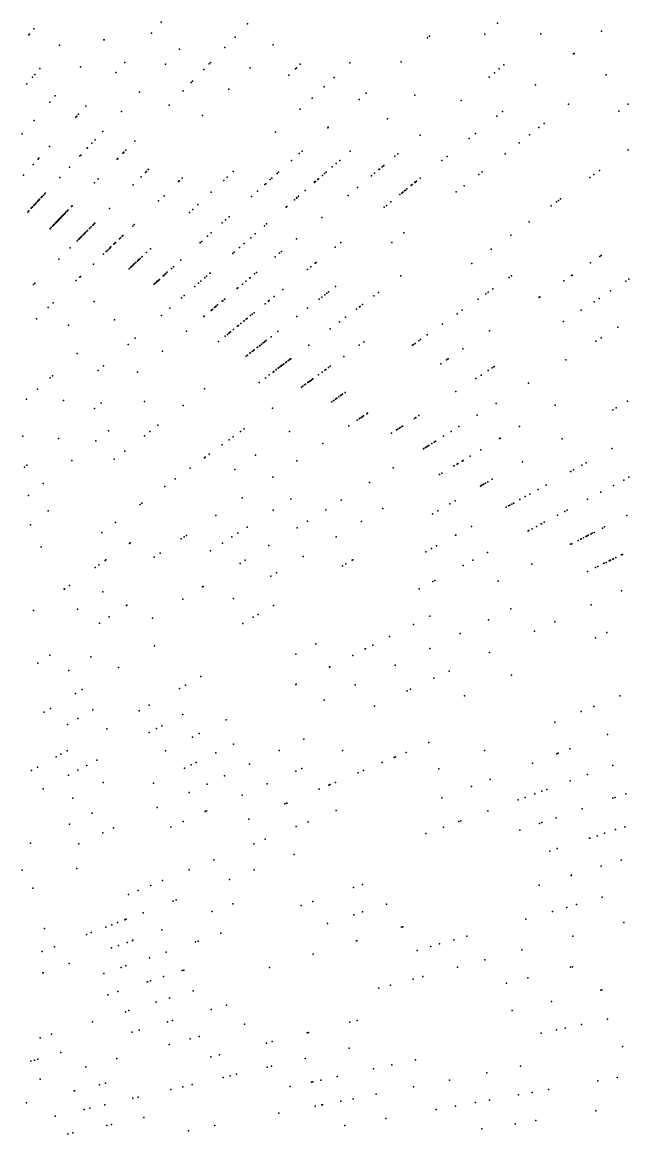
# Model space of a CAD drawing. Header units: metres. Extents: x -4327 to 4266, y -3886 to 3992.
# Drawn here: x 238 to 372.1, y 52.7 to 298.5 of the extents above; entities that cross this region are included whole.
import ezdxf

# ---------------------------------------------------------------- set-up
doc = ezdxf.new("R2010")
doc.units = ezdxf.units.M

msp = doc.modelspace()

# ---------------------------------------------------------------- linework, layer by layer
for p in [(268.75, 298.47, 2478.92), (287.85, 298.08, 2480.37), (343.09, 298.24, 2479.17), (239.43, 295.67, 2449.63), (239.58, 295.86, 2477.93), (240.53, 297.03, 2478.71), (266.59, 296.08, 2484.76), (285.06, 295.19, 2481.3), (327.64, 295.01, 2457.26), (328.03, 295.36, 2483.58), (340.29, 295.81, 2481.87), (352.66, 295.92, 2480.14), (366.14, 296.49, 2485.24), (246.2, 293.41, 2457.33), (256.05, 294.55, 2486.05), (256.09, 294.6, 2477.69), (272.79, 292.54, 2451.84), (282.81, 292.86, 2478.54), (293.5, 293.5, 2451.61), (359.92, 291.46, 2472.5), (360.03, 291.55, 2473.24), (241.85, 288.22, 2494.28), (250.9, 288.62, 2480.19), (260.71, 289.54, 2481.85), (269.66, 289.18, 2492.08), (278.14, 288.03, 2479.88), (279.36, 289.29, 2482.13), (279.61, 289.55, 2484.35), (288.38, 288.38, 2441.17), (298.4, 288.16, -34.36), (298.65, 288.41, -38.95), (299.48, 289.2, -34.48), (310.47, 289.52, 2482.72), (321.77, 289.72, 2483.29), (343.47, 288.2, 2483.35), (344.5, 289.07, 2483.1), (240.23, 286.29, -81.46), (240.75, 286.91, 2464.7), (258.71, 287.33, 2480.55), (275.38, 285.16, 2481.03), (275.63, 285.42, 2483.25), (296.95, 286.76, -37.36), (306.99, 286.28, -20.28), (341.27, 286.36, -2.07), (342.41, 287.32, -3.78), (367.12, 286.82, 2472.24), (239.04, 284.88, -81.7), (263.9, 283, 2482.52), (273.55, 283.27, 2481.95), (283.66, 283.66, 2484.57), (304.75, 284.19, -21.5), (314.07, 282.79, 2479.74), (351.53, 284.66, 2482.12), (244.08, 280.78, -85.57), (245.31, 282.2, -79.37), (302.1, 281.71, 2480.85), (312.52, 281.4, 2483.9), (324.8, 282.34, 2484.25), (335.1, 281.18, 2484.79), (358.83, 280.35, 2483.35), (371.99, 280.32, 2471.75), (250.04, 277.7, -81.67), (250.47, 278.17, -79.88), (252.05, 279.93, 2478.79), (259.95, 278.76, 2480.89), (270.49, 280.1, 2480.37), (277.85, 277.85, 2476.52), (299.45, 279.25, 2484.23), (342.98, 277.74, 2483.09), (344.19, 278.72, 2476.2), (369.95, 278.78, 2472.99), (240.6, 276.78, 2486.35), (249.83, 277.46, -83.09), (305.69, 275.24, 2478.85), (318.76, 277.1, 2478.27), (353.4, 276.11, 2476.22), (237.99, 273.78, -85.73), (255.82, 274.33, -82.19), (293.97, 274.13, 2480.9), (305.56, 275.13, 2486.23), (325.98, 273.53, 2480.51), (338.23, 273.9, 2472.23), (350.18, 273.59, 2484.57), (352.25, 275.21, 2483.59), (244, 270.99, -85.34), (252.33, 270.6, 2480.31), (252.46, 270.73, 2490.89), (253.37, 271.71, -87.8), (254.09, 272.48, 2488.26), (262.87, 272.21, -78.6), (336.81, 272.74, 2477.63), (347.9, 271.81, 2476.2), (241.5, 268.21, 2484.42), (241.68, 268.41, -114.85), (250.75, 268.9, -86.68), (250.92, 269.08, -87.8), (258.99, 268.19, -83.19), (259.15, 268.36, -86.67), (260.25, 269.5, -84.24), (260.35, 269.6, -83.62), (260.44, 269.7, -80.65), (260.49, 269.75, 2449.71), (260.92, 270.19, -81.02), (260.93, 270.21, -79.74), (297.52, 267.89, -10.81), (299.25, 269.45, -7.14), (299.87, 270, 2481.91), (308.22, 267.93, -17.05), (310.53, 269.94, 2487.96), (320.42, 268.87, -57.74), (321.07, 269.41, -71.9), (330.83, 267.9, 2473.38), (331.94, 268.8, -37.25), (344.78, 269.37, 2477.41), (371.98, 270.26, 2492.19), (240.41, 267, -77.29), (248.45, 266.42, 2479.13), (265.45, 265.45, -83.12), (265.88, 265.88, -81.53), (265.93, 265.93, 2483.94), (284.67, 265.45, 2488.24), (306.55, 266.48, -25.84), (307.41, 267.23, -27.48), (307.42, 267.24, -11.44), (316.88, 265.89, -22.24), (317.01, 266, -23.61), (317.57, 266.47, -19.12), (317.88, 266.74, -25.49), (317.99, 266.83, 2459.97), (339.71, 265.41, 2472.45), (365.69, 265.69, 2480.4), (238.29, 264.65, 2460.87), (246.32, 264.14, 2486.15), (253.97, 262.99, 2488.03), (254.78, 263.83, 2486.6), (254.82, 263.87, 2449.94), (264.31, 264.31, -85.76), (265.27, 265.27, -85.42), (272.59, 263.24, -82.17), (272.64, 263.28, -80.67), (272.73, 263.38, -82.43), (273.35, 263.97, -79.58), (282.57, 263.5, 2461.11), (283.34, 264.21, 2485.49), (292.83, 263.67, -12.79), (293.17, 263.97, -1.83), (294.34, 265.02, -11.99), (294.66, 265.31, -13.95), (302.61, 263.05, 2483.34), (302.64, 263.08, 0.98), (302.81, 263.23, -4.05), (302.87, 263.28, -23.56), (303.38, 263.72, -3.84), (303.5, 263.83, -9.32), (304.37, 264.59, -19.04), (304.86, 265.01, -21.28), (305.19, 265.29, -10.04), (315.23, 264.51, -20.1), (315.91, 265.08, -26.69), (324.81, 263.02, -33.01), (324.84, 263.05, -50.28), (324.95, 263.14, -57.02), (324.97, 263.16, -46.6), (325.16, 263.31, -48.94), (326.01, 264, -43.51), (338.98, 264.84, 2475.15), (363.52, 264.12, 2488.76), (364.44, 264.78, 2487.29), (242.97, 260.55, -82.76), (243.08, 260.68, -118.94), (262.53, 262.53, 2479.61), (279.8, 260.92, 2481.18), (289.99, 261.11, -4.36), (291.68, 262.63, -2.68), (291.85, 262.78, -4.82), (300.55, 261.27, -2.93), (312.14, 261.92, 2489.12), (321.95, 260.71, -62.72), (322.03, 260.77, -50.99), (322.15, 260.87, -47.57), (322.52, 261.17, -51.99), (322.78, 261.38, -57.1), (323.08, 261.62, -50.24), (324.02, 262.38, -65.22), (324.26, 262.58, -50.19), (333.98, 260.94, -49.81), (335.72, 262.29, -66.88), (240.68, 258.1, -102.55), (240.76, 258.19, -110.78), (240.97, 258.41, -108.13), (241.08, 258.53, -99.59), (241.35, 258.82, -88.34), (241.38, 258.84, -108.73), (241.39, 258.86, -89.17), (241.45, 258.93, -88.78), (241.45, 258.93, -107.5), (241.52, 259, -94.37), (241.55, 259.03, -103.55), (241.61, 259.1, -97.73), (241.63, 259.12, -104), (241.65, 259.14, -83.33), (241.69, 259.18, -80.9), (241.78, 259.28, -111.04), (241.84, 259.34, -85.44), (242.21, 259.74, -91.54), (242.28, 259.81, -88.06), (242.3, 259.84, -85.81), (242.37, 259.91, -114.08), (242.67, 260.23, -112.72), (268.15, 258.95, 2453.09), (269.36, 260.12, 2482.42), (276.83, 258.15, 2481.8), (288.71, 259.95, -2.65), (298.19, 259.22, -10.45), (298.65, 259.61, -5.72), (298.76, 259.71, -10.26), (299.13, 260.03, -10.92), (310.07, 260.18, 2447.51), (319.52, 258.74, -65), (321.51, 260.35, -67.96), (356.16, 258.76, 2484.8), (356.57, 259.06, -90.8), (357.04, 259.4, -86.66), (357.04, 259.4, -86.66), (239.2, 256.51, -99.23), (239.46, 256.79, 2483.55), (240, 257.37, -96.87), (240.07, 257.44, -94.63), (240.15, 257.53, -111.98), (240.25, 257.64, -95.53), (240.55, 257.96, -102.29), (246.8, 255.57, -85.81), (246.84, 255.61, -91.79), (246.85, 255.62, -94.7), (246.89, 255.66, -102.86), (246.93, 255.71, -108.79), (247.05, 255.83, -102.08), (247.1, 255.88, -96.25), (247.12, 255.9, -83.87), (247.14, 255.92, -102.54), (247.22, 256, -83.29), (247.34, 256.13, -80.26), (247.35, 256.14, -110.24), (247.46, 256.26, -113.07), (247.47, 256.27, -92.24), (247.47, 256.26, -81.73), (247.48, 256.28, -90.17), (247.65, 256.45, -77.1), (247.67, 256.47, -117.03), (247.92, 256.73, -78.82), (248.04, 256.85, 2486.49), (248.07, 256.88, -104.19), (248.09, 256.9, 2486.99), (248.9, 257.74, -80.56), (249.03, 257.88, 2486.79), (257.28, 257.28, -83.27), (274.98, 256.42, -86.26), (275.69, 257.09, -83.03), (275.7, 257.1, 2453.71), (275.71, 257.1, -84.11), (296.34, 257.6, -8.89), (296.53, 257.77, 2450.45), (318.04, 257.55, -71.82), (318.55, 257.96, -68.02), (354.99, 257.91, 2468.81), (244.69, 253.38, -111.59), (244.92, 253.62, -100.99), (245.06, 253.77, -94.63), (245.12, 253.83, -95.27), (245.17, 253.88, -94.05), (245.34, 254.05, -94.12), (245.4, 254.12, -110.85), (245.44, 254.16, -93.54), (245.44, 254.16, -93.54), (245.48, 254.2, -99.98), (245.48, 254.2, -110.47), (245.56, 254.29, -107.55), (245.6, 254.33, -111.58), (245.61, 254.34, -84.38), (245.61, 254.33, -110.74), (245.76, 254.49, -97.59), (245.77, 254.5, -107.43), (245.87, 254.61, -98.89), (245.87, 254.61, -97.02), (245.87, 254.6, -89.17), (245.91, 254.64, 2484.41), (246.02, 254.76, -107.96), (246.1, 254.85, -89.87), (246.1, 254.84, -112.66), (246.14, 254.88, -94.63), (246.15, 254.89, -110.77), (246.17, 254.91, -104.65), (246.34, 255.09, -87.49), (246.38, 255.13, -113.85), (246.43, 255.19, -85.88), (246.44, 255.19, -108.57), (246.44, 255.19, -116.02), (246.45, 255.2, -96.83), (246.5, 255.26, -114.12), (246.6, 255.37, -86.97), (246.6, 255.37, -86.97), (246.73, 255.5, -85.17), (246.77, 255.54, -95.08), (253.25, 253.25, -80.12), (253.64, 253.64, -103.18), (253.75, 253.75, -79.25), (253.95, 253.95, -79.11), (254.08, 254.08, -77.09), (262.43, 253.42, 2454.79), (262.75, 253.74, 2485.81), (282.2, 254.1, -2.59), (282.97, 254.79, -105.04), (283.73, 255.47, 2485.09), (291.57, 253.46, -76.08), (292.04, 253.87, -79.28), (304.22, 255.27, 2485.47), (350.08, 254.35, 2481.81), (244.14, 252.82, -99.43), (244.4, 253.09, -98.09), (250.71, 250.71, -91.8), (250.77, 250.77, -110.65), (250.93, 250.93, -94.57), (251.02, 251.02, -109.49), (251.1, 251.1, -89.67), (251.16, 251.16, -95.28), (251.18, 251.18, -112.11), (251.49, 251.49, -98.32), (251.51, 251.51, -97.28), (251.55, 251.55, -97.09), (251.73, 251.73, -84.96), (251.93, 251.93, -94.11), (252.24, 252.24, -93.4), (252.46, 252.46, -110.54), (252.87, 252.87, -85.75), (252.97, 252.97, -109.91), (259.75, 250.84, -81.81), (260.13, 251.21, -79.45), (260.23, 251.3, -78.85), (279, 251.21, 2488.84), (279.75, 251.89, -97.03), (279.78, 251.91, -97.91), (288.55, 250.83, 2452.88), (289.53, 251.69, -80.56), (322.4, 251.88, 2482.26), (346.02, 251.4, 2452.99), (248.57, 248.57, 2486.52), (250.16, 250.16, -99.46), (250.43, 250.43, -109.65), (250.45, 250.45, -104.39), (250.48, 250.48, -100.63), (250.52, 250.52, -109.27), (250.56, 250.56, -93.6), (257.01, 248.19, -95.21), (257.29, 248.47, -111.81), (257.42, 248.59, -112.08), (257.43, 248.6, -109.52), (257.47, 248.64, -100.42), (257.62, 248.78, 2484.32), (258.23, 249.37, -97.55), (258.43, 249.56, -85.32), (258.5, 249.63, -102.73), (258.53, 249.66, -95.99), (258.59, 249.72, -93.7), (258.65, 249.78, -88.3), (258.65, 249.77, -95.4), (259.51, 250.61, -82.15), (266.35, 248.38, -94.5), (277.36, 249.73, 2483.36), (277.38, 249.75, -96.42), (277.69, 250.03, 2486.33), (286.04, 248.65, 2485.01), (287.04, 249.52, -110.29), (298.64, 250.59, -76.33), (307.19, 248.76, 2456.65), (308.42, 249.75, 2483.74), (319.72, 249.79, 2478.51), (341.74, 248.29, 2478.51), (246.11, 246.11, 2481.46), (255.94, 247.16, -98.77), (256.59, 247.79, -114.07), (256.67, 247.86, 2484.76), (256.68, 247.88, -95.93), (256.69, 247.88, -97.81), (263.66, 245.87, -98.6), (263.69, 245.9, -110.99), (263.81, 246.01, -95.92), (263.82, 246.01, -97.82), (264.04, 246.23, -110.27), (264.44, 246.59, -111.08), (264.52, 246.67, -92.17), (265.45, 247.54, -91.23), (273.05, 245.86, -97.92), (284.56, 247.37, -121.03), (284.87, 247.64, -121.39), (293.92, 246.63, 2488.34), (294.9, 247.45, -83.91), (295.33, 247.81, -82.49), (365.73, 246.69, 2482.1), (366.05, 246.91, 2476.45), (253.72, 245.02, 2485.09), (261.64, 243.98, -109.05), (261.93, 244.26, -99.64), (262.06, 244.37, -113.95), (262.11, 244.42, 2486.05), (262.16, 244.47, -111.84), (262.4, 244.7, -97.29), (262.42, 244.72, -98.14), (262.43, 244.72, -108.95), (262.6, 244.88, -111.6), (262.61, 244.89, -115.7), (262.84, 245.1, -94.09), (263.12, 245.36, -94.61), (263.46, 245.68, -105.1), (271.01, 244.02, -111.17), (271.42, 244.39, 2485.56), (301.08, 243.81, -82.02), (301.81, 244.4, 2447.63), (302.77, 245.18, -77.61), (302.94, 245.31, -76.54), (303, 245.37, 2483.58), (337.42, 245.15, 2447.21), (363.67, 245.3, 2483.81), (249.94, 241.37, 2487.1), (250.7, 242.09, 2484.68), (250.85, 242.24, 2486.16), (267.6, 240.94, -115.81), (267.72, 241.06, -111.11), (267.87, 241.19, -115.49), (268.02, 241.32, -105.44), (268.17, 241.46, -110.86), (268.34, 241.62, -108.35), (269.19, 242.38, 2483.98), (269.22, 242.41, -113.03), (269.4, 242.57, -99.79), (269.6, 242.75, -98.8), (269.76, 242.89, -112.39), (270.08, 243.18, -116.01), (277.49, 241.22, -78.68), (278.39, 242, -110.25), (278.75, 242.32, -108.64), (279.52, 242.98, -83.91), (279.57, 243.03, -108.52), (287.44, 241.19, -112.59), (288.35, 241.95, 2486.17), (288.39, 241.99, -114.54), (288.4, 242, -94.85), (289.38, 242.82, -116.28), (289.77, 243.14, -114.63), (321.71, 242.43, 2452.39), (345.66, 242.03, 2451.7), (346.22, 242.43, 2479.99), (357.79, 241.33, 2475.16), (359.48, 242.47, 2478.86), (359.64, 242.58, 2487.96), (371.51, 241.26, 2476.7), (372.14, 241.67, 2480.88), (240.47, 240.47, 2483.58), (240.77, 240.77, 2476.7), (267.19, 240.58, -110.03), (267.31, 240.68, -113.74), (276.13, 240.04, -90.91), (276.97, 240.77, -86.31), (276.97, 240.76, 2469.38), (285.56, 239.62, -86.81), (285.71, 239.74, 2490.98), (286.69, 240.56, -94.5), (295.66, 239.42, -84.67), (305.38, 238.59, -117.67), (305.7, 238.84, -79.48), (307.28, 240.07, -79.67), (316.77, 238.7, 2448.08), (340.51, 238.43, 2479.9), (341.02, 238.78, 2483.6), (342.06, 239.51, 2482.88), (368.11, 239.06, 2477.42), (244.85, 236.44, 2485.8), (253.89, 236.76, 2484.87), (273.24, 237.52, -88.7), (273.82, 238.03, -86.58), (281.21, 235.96, -89.09), (282.2, 236.8, -116.93), (282.28, 236.86, 2488.87), (282.34, 236.91, -81.61), (282.72, 237.23, -81.71), (282.77, 237.27, -80.25), (291.72, 236.23, -115.55), (292.45, 236.82, -119.22), (292.58, 236.93, -112.75), (293.74, 237.86, -81.96), (303.69, 237.27, 2454.93), (304.27, 237.72, -115.41), (304.89, 238.21, -84.34), (313.23, 236.04, 2480.69), (315.77, 237.95, 2483.22), (338.84, 237.26, 2451.34), (352.29, 237.62, 2477.06), (352.5, 237.77, 2478.54), (364.46, 236.68, 2476.41), (365.59, 237.42, 2460.43), (243.75, 235.39, 2484.75), (268.8, 233.67, 2489.91), (270.64, 235.26, 2487.54), (278.23, 233.47, 2490.66), (279.78, 234.76, -93.5), (279.94, 234.9, -87.42), (279.97, 234.92, -92.5), (279.98, 234.93, -88.27), (280.04, 234.98, -93.16), (280.05, 234.99, -92.1), (280.53, 235.4, -86.34), (280.61, 235.46, -88.05), (280.77, 235.59, -99.39), (280.85, 235.67, -84.54), (288.48, 233.61, -93.3), (288.88, 233.93, 2482.58), (289.29, 234.26, -86.9), (301.08, 235.23, -110.57), (311.93, 235.05, -77.8), (312.56, 235.53, 2484.11), (312.74, 235.66, -79.11), (334.19, 234.01, 2483.72), (335.3, 234.78, 2483.49), (361.63, 234.85, 2449.33), (241.16, 232.89, 2488.77), (248.24, 231.49, 2478.87), (258.39, 232.66, 2469.14), (278.13, 233.38, -100.58), (285.62, 231.29, -87.28), (285.8, 231.44, -85.22), (286.31, 231.85, -90.04), (286.33, 231.87, -82.21), (286.97, 232.39, 2484.71), (287.1, 232.49, -95.22), (287.54, 232.84, -82.13), (287.71, 232.98, -78.8), (298.72, 233.38, 2449.59), (308.13, 232.2, 2484.22), (309.52, 233.24, 2486.48), (330.96, 231.74, 2485.12), (357.69, 232.29, 2446.1), (369.75, 231.05, 2476.66), (262.97, 228.59, 2474.34), (274.29, 230.15, 2474.23), (282.88, 229.07, -99.13), (283.38, 229.47, -98.66), (283.71, 229.74, -97.07), (283.81, 229.83, 2485.31), (283.93, 229.92, -95.02), (284.09, 230.05, -94.22), (284.69, 230.54, -94.21), (284.71, 230.55, -102.78), (293.03, 228.94, 2483.56), (294.53, 230.11, -105.08), (306.09, 230.66, 2485.62), (327.56, 229.36, -75.81), (341.32, 230.23, 2481.07), (366.03, 228.72, 2475.4), (261.39, 227.23, 2489.02), (281.41, 227.88, 2492.59), (289.98, 226.56, -98.71), (290.04, 226.6, -90.38), (290.46, 226.93, -87.11), (290.59, 227.03, -103.46), (290.94, 227.31, -93.02), (291.27, 227.57, -83.75), (291.39, 227.66, -84.2), (291.65, 227.86, -82.79), (291.96, 228.1, -83.3), (301.36, 227.09, -80.1), (312.54, 227.08, -81.13), (313.55, 227.81, 2486.48), (324.33, 227.1, -77.75), (324.56, 227.26, -78.92), (324.87, 227.48, -76.98), (325.71, 228.06, -78.3), (326.1, 228.34, 2482.79), (335.45, 226.26, 2480.21), (364.84, 227.98, 2475.39), (250.15, 225.24, 2458.31), (269.05, 225.76, 2494.14), (287.52, 224.64, 2483.09), (287.85, 224.89, -98.2), (288.35, 225.29, -87.53), (288.44, 225.35, -99.26), (288.83, 225.66, -93.41), (288.86, 225.68, -99.19), (289.15, 225.91, -95.86), (289.27, 226.01, -90.15), (296.82, 223.67, -80.38), (297.08, 223.87, -80.02), (297.19, 223.95, 2485.3), (297.37, 224.08, 2486.78), (309.13, 224.6, -102.05), (331.82, 223.81, -76.55), (332.06, 223.98, -75.03), (332.22, 224.08, -78.01), (358.19, 223.82, 2478.27), (254.81, 221.5, 2485.93), (255.95, 222.5, 2466.8), (293.64, 221.28, -94.98), (294.13, 221.64, -92.57), (294.19, 221.69, -104.87), (294.57, 221.97, -91.43), (294.61, 222, -91.23), (294.66, 222.04, -97.03), (294.94, 222.26, -85.16), (294.97, 222.27, -94.55), (294.98, 222.29, -98.43), (295.15, 222.41, -101.51), (295.34, 222.55, -86.33), (295.49, 222.67, -93), (295.8, 222.9, -84.98), (295.82, 222.92, -105.89), (295.84, 222.93, -112.04), (296.3, 223.28, -105.62), (296.36, 223.32, -83.01), (296.41, 223.36, -81.54), (304.95, 221.56, -101.99), (305.12, 221.68, -100.28), (305.75, 222.14, -86.71), (306.11, 222.4, 2480.81), (330.56, 222.96, -77.84), (341.06, 221.48, 2484.18), (341.93, 222.05, -74.76), (342.33, 222.31, 2484.95), (342.4, 222.36, -73.02), (244.14, 219.83, 2490.17), (244.65, 220.28, 2454.02), (263.47, 221.08, 2491.62), (290.4, 218.84, 2484.03), (291.78, 219.87, 2486.3), (292.64, 220.52, -100.65), (292.64, 220.52, -100.65), (293.46, 221.14, -96.85), (301.19, 218.83, -87.77), (301.33, 218.93, -100.35), (301.44, 219.01, -96.9), (301.5, 219.05, -86.15), (301.66, 219.17, -97.84), (301.73, 219.22, -86), (301.94, 219.37, -89.28), (302.2, 219.56, -93.24), (302.22, 219.58, -83.35), (302.29, 219.62, -86.37), (303.51, 220.51, -87.58), (304.33, 221.11, -85.44), (338.31, 219.7, 2481.17), (339.48, 220.46, 2481.2), (349.99, 218.7, 2478.63), (241.4, 217.35, -108.59), (278.27, 217.41, 2488.06), (299.79, 217.81, -103.53), (300.08, 218.02, -85.95), (300.44, 218.28, -105.28), (300.64, 218.43, -99.68), (309.39, 216.64, -83.19), (333.91, 216.84, -82.02), (238.94, 215.14, -114.35), (247.14, 214.84, 2492.58), (255.42, 214.32, 2485.48), (265.02, 214.61, 2490.51), (306.45, 214.58, -97.08), (306.84, 214.85, -95.24), (306.84, 214.85, -87.88), (306.88, 214.88, -95.04), (307.24, 215.13, -101.27), (307.47, 215.3, -91.09), (307.51, 215.32, -90.89), (307.59, 215.38, -91.56), (308.03, 215.68, -91.47), (308.39, 215.94, -89.62), (308.61, 216.09, -85.14), (308.83, 216.24, -87.36), (342.81, 214.21, -79.61), (355.83, 213.8, 2484.81), (371.85, 214.69, 2478.58), (253.98, 213.11, 2492.04), (273.61, 213.77, 2485.36), (293.35, 213.13, 2486.45), (313.39, 211.39, -92.83), (313.44, 211.42, -91.53), (314.21, 211.93, -86.52), (314.31, 212.01, -84.81), (314.39, 212.06, -84.4), (325.71, 211.52, -81.11), (338.62, 211.6, 2456), (368.59, 212.81, 2472.89), (369.36, 213.25, 2469.95), (268.01, 209.39, 2483.82), (310.25, 209.26, 2453.63), (312.05, 210.48, -94.17), (312.54, 210.81, -93.88), (312.68, 210.91, -88.92), (313, 211.12, -95.77), (313.12, 211.2, -87.74), (313.2, 211.26, -89.5), (313.24, 211.28, -87.12), (321.97, 209.09, -81.71), (321.97, 209.09, -81.71), (322.11, 209.18, -83.28), (324.72, 210.87, 2484.01), (325.05, 211.09, -89.37), (334.58, 209.07, -82.18), (347.95, 209.07, 2479.74), (238.1, 206.97, 2485.31), (246, 206.42, 2486.35), (257.04, 208.15, 2486.1), (265.04, 207.07, 2486.61), (266.21, 207.99, 2487.41), (284.68, 206.83, 2489), (286.27, 207.99, 2454.63), (287.08, 208.57, 2490.35), (297.08, 208.02, 2486.95), (319.66, 207.59, 2480.89), (320.8, 208.33, -89.08), (321.09, 208.52, -83.02), (321.45, 208.75, -86.84), (321.61, 208.86, -82.49), (331.17, 206.94, 2444), (332.85, 207.99, -85.78), (343.73, 206.54, -81.7), (254.3, 205.93, 2480.26), (282.2, 205.03, 2486.91), (283.78, 206.18, 2490.92), (304.45, 205.36, 2452.66), (326.75, 204.18, -83.55), (326.79, 204.2, -83.34), (327.16, 204.43, -83.65), (327.46, 204.62, -94.37), (327.65, 204.74, -86.87), (327.94, 204.92, -90.94), (328.58, 205.32, -84.23), (329.08, 205.63, -93.94), (329.41, 205.84, -93.37), (343.53, 206.41, -77.79), (357.41, 206.35, -75.21), (368.39, 204.2, 2447.27), (248.97, 201.61, 2469.81), (258.34, 201.84, 2484.97), (260.66, 203.65, 2486.34), (278.28, 202.18, 2491.87), (278.45, 202.3, 2493.36), (279.34, 202.95, 2481.34), (289.6, 202.78, 2481.19), (298.74, 201.5, 2490.06), (335.41, 201.54, -94.28), (335.51, 201.59, 2449.68), (337.06, 202.53, 2487.11), (339.39, 203.92, -77.75), (238.5, 200.13, -107.11), (238.5, 200.12, -106.35), (239.02, 200.56, 2458.03), (275.15, 199.91, 2483.82), (285, 199.56, 2480.47), (320.02, 199.97, 2483.24), (333.47, 200.37, -87.47), (333.5, 200.39, -86.15), (334.16, 200.79, -84.98), (334.34, 200.89, -91.96), (335.27, 201.45, -90.64), (348.67, 201.3, -95.38), (359.22, 199.12, -79.02), (359.31, 199.17, -75.79), (359.95, 199.53, -74.54), (361.79, 200.54, 2443.23), (362.75, 201.07, 2482.59), (271.83, 197.5, 2484.13), (293.39, 197.89, 2483.66), (314.79, 196.7, 2479.11), (330.29, 198.46, 2481.01), (330.83, 198.78, 2449.78), (340.94, 196.84, -81.33), (341.95, 197.43, -97.65), (371.02, 197.27, -74.45), (372.14, 197.87, -83.96), (242.61, 196.46, -103.04), (269.56, 195.85, 2483.75), (339.35, 195.92, -85.19), (339.53, 196.03, -91.08), (339.8, 196.18, -83.96), (340.04, 196.32, -80.22), (340.05, 196.33, -83.8), (340.48, 196.58, -94.05), (350.22, 194.13, -93.71), (352.12, 195.18, 2484.85), (353.86, 196.15, 2479.96), (365.98, 194.59, -77.88), (368.73, 196.06, -77.52), (239.39, 193.85, -106.72), (264.07, 191.86, 2463.72), (264.45, 192.13, 2488.12), (286.65, 193.35, 2484.81), (297.39, 193.13, 2488.61), (308.56, 192.81, 2485.51), (332.53, 191.99, 2481.22), (333.74, 192.68, 2481.25), (345.81, 191.68, -90.03), (346.29, 191.95, -84.04), (346.66, 192.16, -87.98), (346.7, 192.18, -83.02), (348.08, 192.94, 2482.05), (349.24, 193.59, -99.44), (363.02, 193.02, 2452.78), (243.72, 190.42, 2490.87), (280.84, 189.43, 2484.01), (293.51, 190.61, 2485.23), (305.17, 190.69, 2486.6), (317.78, 190.94, 2485.25), (328.72, 189.79, 2479.62), (329.89, 190.46, 2479.41), (344.99, 191.23, -91.86), (345.55, 191.54, -91.33), (356.36, 189.48, 2448.71), (357.97, 190.34, 2485.15), (358.49, 190.61, -76.97), (371.7, 189.39, 2480.41), (239.84, 187.38, 2484.43), (258.6, 187.88, 2485.53), (287.71, 186.84, 2485.18), (301.09, 188.14, 2481.99), (313.01, 188.07, 2485.06), (337.38, 187.01, 2483.72), (351.71, 187.01, 2475.66), (352.76, 187.56, -87.54), (352.84, 187.61, -87.11), (353.44, 187.93, -82.69), (366.77, 186.88, 2455.74), (255.57, 185.69, 2445.93), (273.82, 184.69, 2472.29), (274.29, 185.01, 2486.84), (284.37, 184.67, 2466.3), (285.69, 185.53, 2477.69), (298.82, 186.72, 2482.62), (307.41, 184.71, 2487.78), (333.83, 185.04, 2484.35), (333.86, 185.06, 2484.6), (349.86, 186.02, -92.96), (350.06, 186.13, -94.16), (350.78, 186.51, -89.55), (362.1, 184.5, -100.97), (362.61, 184.76, -85), (362.79, 184.85, -85.27), (362.98, 184.95, -83), (363.07, 184.99, -88.59), (363.16, 185.04, -83.27), (363.74, 185.33, -81.32), (364.02, 185.48, -78.37), (364.46, 185.7, -89.63), (366.31, 186.65, -79.56), (242.15, 182.47, 2452.83), (261.7, 183.25, 2452.53), (261.86, 183.36, 2485.78), (273.13, 184.23, 2486.77), (282.31, 183.33, 2458.31), (292.55, 182.81, 2469.27), (328.53, 182.11, 2480.98), (329.58, 182.69, 2479.78), (359.26, 183.05, -97.15), (359.54, 183.19, 2448.22), (360.93, 183.9, -92.47), (361.5, 184.19, -96.35), (361.58, 184.24, -86.84), (256.31, 179.47, 2486.64), (256.51, 179.61, 2456.12), (267.16, 180.2, 2484.44), (268.53, 181.12, 2486.49), (279.66, 181.61, 2455.21), (287.33, 179.55, 2484.5), (300.16, 180.35, 2486.72), (310.96, 179.53, 2462.21), (311.14, 179.64, 2482.64), (327.25, 181.4, 2480.44), (337.63, 179.52, 2479.94), (340.87, 181.25, 2476.84), (367.83, 179.4, 2483), (367.91, 179.44, -88.29), (367.93, 179.45, -79.46), (368.13, 179.55, -88.34), (368.65, 179.8, -76.6), (368.74, 179.85, -88.73), (369.3, 180.12, -82.08), (370.52, 180.72, 2484.28), (370.73, 180.82, -79.13), (254.11, 177.93, 2487.23), (254.92, 178.5, 2484.08), (286.21, 178.84, 2484.94), (308.83, 178.3, 2483.28), (309.57, 178.73, 2460.67), (335.48, 178.38, 2482.09), (350.71, 178.7, 2489.58), (363, 177.05, 2484.13), (364.81, 177.93, -97.8), (365.29, 178.16, -97.69), (366.56, 178.78, -94.98), (366.72, 178.86, 2450.51), (366.72, 178.86, -96.43), (367.12, 179.06, -88.8), (292.98, 176.04, 2486.11), (294.2, 176.77, 2486.42), (328.81, 174.83, 2477.92), (329.27, 175.08, 2481.38), (343.23, 174.88, 2480.26), (247.27, 173.14, 2486.49), (247.37, 173.21, 2487.49), (248.41, 173.94, 2486.58), (255.79, 172.54, 2473.83), (277.87, 173.63, 2473.14), (278.03, 173.73, 2484.97), (325.78, 173.22, 2482.73), (370.5, 172.77, 2480.29), (261.12, 169.58, 2485.32), (273.54, 170.92, 2486.67), (284.75, 171.09, 2476.32), (363.79, 169.64, 2486.05), (240.48, 168.39, 2486.23), (250.18, 168.75, 2485.75), (261.02, 169.51, 2484.33), (290.18, 167.53, 2477.19), (293.57, 169.49, 2485.74), (328.14, 167.19, 2487.38), (346.08, 168.79, 2488.13), (255.06, 165.64, 2471.36), (257.22, 167.04, 2481.12), (266.82, 166.73, 2489.45), (286.75, 165.56, 2478.48), (289.09, 166.91, 2478.12), (324.54, 165.36, 2488.23), (341.09, 166.36, 2488.23), (355.82, 165.92, 2483.16), (319.23, 162.65, 2485.31), (334.83, 163.31, 2488.02), (351.32, 163.82, 2486.97), (364.77, 162.41, 2481.58), (367.32, 163.54, 2481.64), (267.27, 160.59, 2477.96), (302.9, 161.05, 2485.18), (313.84, 159.91, 2491.47), (313.9, 159.94, 2491.97), (315.57, 160.79, 2485.64), (328.14, 160.04, 2484.57), (244.11, 158.53, 2488.28), (253.18, 158.21, 2459.19), (298.53, 158.73, 2469.21), (311.08, 158.5, 2489.13), (341.35, 159.17, 2487.65), (241.42, 156.78, 2484.38), (248.33, 155.17, 2456.86), (259.29, 155.79, 2480.37), (305.94, 155.88, 2487.41), (306.06, 155.94, 2488.4), (320.47, 156.3, 2492.63), (332.44, 155.02, 2486.84), (277.48, 153.81, 2456.35), (329.06, 153.44, 2452.27), (346.21, 154.14, 2484.77), (249.78, 150.08, 2479.43), (251.23, 150.95, 2459.1), (272.75, 151.19, 2489.29), (274.13, 151.95, 2458.35), (298.5, 152.09, 2487.04), (298.56, 152.13, 2487.53), (311.64, 152, 2491.74), (323.13, 150.68, 2454.24), (323.83, 151.01, 2488.23), (266.09, 147.5, 2483.43), (304.74, 148.63, 2486.24), (335.83, 149.52, 2482.93), (370.13, 149.54, 2489.7), (242.87, 145.93, 2480.87), (244.28, 146.78, 2459.54), (253.63, 146.43, 2491.85), (263.88, 146.27, 2473.92), (273.51, 145.43, 2461.84), (315.89, 147.3, 2484.93), (361.61, 146.1, 2484.32), (364.42, 147.23, 2494.73), (248.03, 143.2, 2483.54), (248.03, 143.2, 2483.54), (250.32, 144.52, 2494.56), (268.87, 142.96, 2485.67), (283.07, 144.23, 2491.83), (355.75, 143.73, 2488.34), (256.69, 142.29, 2485.48), (266.05, 141.46, 2482.03), (267.72, 142.35, 2452.83), (275.62, 140.44, 2458.36), (277.12, 141.2, 2493.68), (367.4, 141.03, 2489.08), (284.71, 138.86, 2463.21), (300.24, 140, 2479.72), (327.95, 139.21, 2490.65), (359.12, 137.86, 2476.81), (245.47, 136.06, 2493.51), (246.51, 136.64, 2491.86), (247.92, 137.42, 2493.94), (254.5, 135.32, 2487.61), (269.7, 137.42, 2459.7), (280.79, 136.95, 2493.76), (294.79, 137.46, 2486.31), (308.81, 137.49, 2488.9), (320.22, 135.93, 2490.07), (320.53, 136.06, 2463.01), (322.88, 137.06, 2490.92), (340.21, 137.45, 2459.78), (356.26, 136.76, 2483.86), (356.5, 136.85, 2476.48), (240.06, 133.07, 2487.4), (241.34, 133.78, 2488.25), (250.3, 133.09, 2482.11), (252.25, 134.13, 2489.41), (273.86, 133.57, 2487.16), (275.33, 134.28, 2489.22), (276.43, 134.83, 2455.06), (288.27, 134.42, 2494.81), (298.47, 132.89, 2486.88), (299.8, 133.48, 2487.45), (313.49, 133.07, 2457.26), (317.57, 134.8, 2489.21), (330.16, 133.39, 2460.62), (350.84, 134.68, 2491.32), (368.59, 134.16, 2454.86), (248.26, 132, 2485.9), (255.92, 130.4, 2478.91), (282.75, 131.85, 2490.28), (307.28, 130.43, 2478.12), (312.26, 132.54, 2487.48), (341.49, 131.08, 2489.27), (359.17, 130.73, 2487.81), (363.01, 132.13, -105.66), (242.61, 129, 2490.14), (266.99, 130.22, 2492.36), (274.91, 128.19, 2464.91), (278.88, 130.05, 2489.3), (292.16, 130.08, 2486.77), (303.66, 128.9, 2489.99), (305.78, 129.8, 2455.89), (306.07, 129.92, 2488.89), (337.35, 129.49, 2459.09), (351.37, 127.89, 2488.06), (352.9, 128.45, 2480.48), (353.99, 128.84, 2488.14), (371.51, 127.92, 2485.13), (249.17, 126.96, 2472.48), (286.62, 127.61, 2460.83), (296.05, 125.67, 2479.48), (296.42, 125.82, 2493.29), (296.51, 125.86, 2494.03), (330.82, 126.99, 2458.09), (347.71, 126.56, 2480.55), (349.19, 127.1, 2481.83), (368.58, 126.91, 2483.09), (369.12, 127.1, 2486.79), (253.45, 123.62, 2493.1), (267.83, 124.89, 2491.03), (278.42, 123.96, 2465.48), (278.74, 124.1, 2490.63), (278.77, 124.12, 2490.88), (307.4, 124.2, 2481.7), (340.97, 124.1, 2488.18), (361.83, 124.59, 2463.96), (248.41, 121.16, 2492.22), (270.84, 120.58, 2487.39), (273.59, 121.81, 2489.55), (288.11, 122.29, 2487.39), (298.58, 120.64, 2482.7), (301.25, 121.71, 2483.59), (331.18, 120.54, 2483.11), (334.52, 121.76, 2488.67), (335, 121.93, 2482.53), (352.37, 121.33, 2489), (352.92, 121.52, 2483.61), (356.08, 122.61, 2487.4), (371.24, 120.62, 2477.69), (255.8, 119.28, 2495.34), (258.15, 120.38, 2481.96), (327.29, 119.13, 2483.19), (348.07, 119.85, 2486.4), (363.42, 118.08, 2478.21), (363.5, 118.11, 2478.71), (365.15, 118.64, 2454.4), (366.78, 119.17, 2492.09), (369.22, 119.97, 2490.68), (239.83, 116.97, 2493.01), (250.49, 116.8, 2492.22), (289.2, 116.84, 2489.79), (291.71, 117.86, 2467.77), (356.3, 115.77, 2456.34), (280.38, 113.28, 2490.96), (298.16, 114.45, 2494.14), (354.67, 115.24, 2481.38), (370.45, 113.26, 2485.24), (237.99, 110.98, 2466.06), (250.1, 111.35, 2493.52), (274.93, 111.08, 2487.89), (289.32, 111.06, 2484.75), (366.07, 111.92, 2455.85), (269.04, 108.7, 2492.42), (283.84, 108.96, 2493.03), (359.37, 109.87, 2454.9), (359.45, 109.9, 2491.81), (240.35, 107.01, 2470.78), (263.62, 106.51, -90.07), (266.44, 107.65, 2491.99), (311.23, 107.17, 2484.54), (313.26, 107.86, 2490.31), (352.29, 107.71, 2488.13), (261.48, 105.64, 2493.35), (271.41, 104.19, 2497.13), (272.05, 104.43, 2479.43), (284.58, 103.58, 2460.94), (302.29, 104.09, 2454.26), (318.53, 103.5, 2486.29), (360.56, 103.39, 2486.62), (366.24, 105.02, 2479.9), (264.71, 101.61, 2494.69), (280.01, 101.91, 2454.48), (299.67, 103.18, 2453.87), (311.31, 101.15, 2491.59), (313.27, 101.79, 2486.28), (355.24, 101.86, 2486.69), (358.47, 102.79, 2481.38), (256.45, 98.44, 2464.74), (257.78, 98.95, -86.98), (259.09, 99.45, 2490.08), (260.67, 100.06, -81.96), (260.98, 100.18, -81.73), (305.5, 99.26, 2487.09), (321.9, 98.41, 2488.59), (322.16, 98.49, 2490.57), (349.4, 100.19, 2483.04), (371.04, 99.42, 2482.2), (242.91, 98.14, 2460.34), (252.23, 96.82, 2498.43), (253.25, 97.21, -85.77), (268.84, 97.85, 2492.89), (281.88, 97.06, 2489.71), (336.35, 96.45, 2465.29), (359.8, 96.41, 2487.77), (245.11, 94.09, 2491.45), (257.77, 93.82, 2473.59), (259.3, 94.38, 2475.92), (261.17, 95.06, 2493.81), (262.37, 95.5, 2492.91), (262.44, 95.52, 2481.33), (276.33, 95.15, 2486.64), (276.88, 95.34, 2491.6), (311.95, 95.37, 2472.57), (312, 95.39, 2483.41), (328.39, 94.17, 2484.88), (330.3, 94.71, 2449.77), (333.47, 95.62, 2453.85), (242.37, 93.04, 2463.61), (266.15, 91.64, 2488.63), (269.84, 92.91, 2474.85), (302.33, 92.43, 2490.51), (325.33, 93.29, 2481.78), (340.33, 91.19, 2492.22), (348.48, 93.37, 2483.43), (248.34, 90.39, 2494.79), (259.86, 89.48, 2490.63), (260.93, 89.85, 2488.49), (273.39, 88.83, 2492.73), (273.72, 88.94, 2472.05), (292.65, 89.47, 2486.74), (334.25, 89.56, 2486.79), (359.26, 89.57, 2491.39), (359.69, 89.68, 2494.35), (242.58, 88.29, 2475.58), (242.64, 88.31, 2489.39), (256.03, 88.16, 2478.75), (265.63, 86.31, 2493.66), (265.68, 86.32, 2494.15), (266.36, 86.55, 2464.13), (269.26, 87.49, 2490.96), (324.49, 86.95, 2483.63), (326.58, 87.51, 2489.4), (326.61, 87.52, 2489.64), (345.08, 86.04, -112.45), (349.85, 87.23, 2481.95), (349.85, 87.23, 2481.95), (259.13, 84.2, 2494.16), (275.81, 84.32, 2489.1), (316.89, 84.91, 2486.7), (319.42, 85.59, 2485.6), (365.99, 84.5, 2490.08), (366.17, 84.54, 2491.32), (256.9, 83.47, 2460.22), (267.59, 81.81, 2461.9), (270.56, 82.72, 2489.22), (283.19, 81.2, 2494.92), (355.05, 81.97, 2489.22), (260.8, 79.73, 2459.17), (261.6, 79.98, 2491.53), (279.76, 80.22, 2488.04), (346.38, 79.97, 2485.2), (253.55, 77.52, 2489.92), (270.15, 77.46, 2484.66), (271.23, 77.77, 2494.59), (287.14, 76.94, 2459.85), (310.46, 77.41, 2488.01), (312.07, 77.81, 2458.55), (361.66, 76.87, 2487.93), (367.46, 78.11, 2472.12), (241.93, 73.97, 2491.94), (244.43, 74.73, 2490.67), (262.28, 75.21, 2485.07), (263.87, 75.66, 2475.33), (275.12, 73.72, 2446.48), (277.14, 74.26, 2500.09), (301.03, 75.06, 2487.48), (301.33, 75.13, 2457.2), (352.75, 74.98, 2482.44), (356.19, 75.71, -109.49), (358.1, 76.12, 2463.44), (270.5, 72.48, 2488.04), (291.99, 72.8, 2490.13), (293.25, 73.11, 2489.47), (310.29, 71.64, 2486.94), (370.72, 72.06, 2476.12), (240.73, 69.03, 2453.5), (241.42, 69.23, 2487.35), (246.5, 70.68, 2459.17), (258.88, 69.37, 2491.12), (279.73, 69.74, 2476.27), (281.64, 70.22, 2493.16), (300.55, 69.39, 2484.17), (324.98, 69.08, 2486.91), (239.9, 68.79, 2485.25), (252.04, 67.53, 2489.11), (292.15, 67.45, 2492.53), (293.15, 67.68, 2455.89), (315.69, 67.1, 2488.16), (319.7, 67.95, 2487.87), (348.19, 67.68, 2489.36), (241.95, 64.83, 2467.32), (256.38, 63.92, 2494.29), (282.43, 65.2, 2489.68), (283.96, 65.56, 2456.52), (285.39, 65.89, 2492.1), (301.94, 64.18, 2463.99), (302.23, 64.24, 2488.39), (304.01, 64.62, 2491.94), (307.63, 65.39, 2488.45), (332.46, 64.62, 2483.51), (340.74, 66.23, 2484.62), (365.32, 64.42, 2486.73), (369.58, 65.17, 2487.85), (249.45, 62.2, 2491.77), (249.53, 62.21, 2492.52), (255.06, 63.59, 2494.44), (270.87, 62.53, 2494.31), (273.49, 63.14, 2493.75), (275.59, 63.62, 2488.48), (297.27, 63.19, 2492.04), (316.26, 61.47, 2462.77), (324.53, 63.08, 2464.42), (350.79, 61.85, 2490.15), (354.38, 62.49, 2486.6), (238.92, 59.57, 2493.12), (256.28, 59.17, 2495.93), (262.44, 60.59, 2490.73), (263.61, 60.86, 2489.09), (304.29, 59.15, 2474.41), (304.42, 59.17, 2486.49), (308.48, 59.96, 2486.47), (311.2, 60.49, 2486.62), (338.21, 59.64, 2487.91), (341.32, 60.18, 2490.75), (347.77, 61.32, 2488.06), (245.3, 56.63, 2493.32), (251.71, 58.11, 2477.32), (252.97, 58.4, 2476.68), (294.72, 57.29, 2484.42), (302.78, 58.86, 2473.09), (329.57, 58.11, 2484.31), (333.8, 58.86, 2485.49), (364.88, 57.79, 2449.04), (256.7, 54.56, 2477.39), (257.7, 54.78, 2461.44), (264.88, 56.3, 2466.43), (280.59, 54.54, 2490.65), (309.32, 54.54, 2485.23), (318.38, 56.14, 2492.37), (347, 54.96, 2485.04), (351.57, 55.68, 2488.42), (248.11, 52.74, 2458.45), (249.21, 52.97, 2469.39), (274.79, 53.41, 2487.05), (339.66, 53.8, 2481.28)]:
    msp.add_point(p)

doc.saveas('drawing.dxf')
